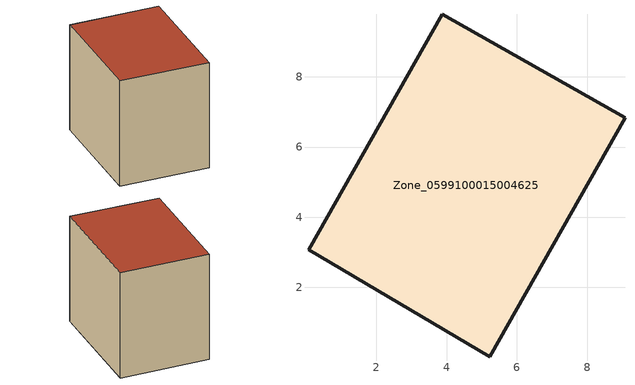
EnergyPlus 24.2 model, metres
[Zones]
Zone_0599100015004625
 floor ground (C_G): 5.23,0.03 0.07,3.08 3.87,9.78 9.08,6.83 z0.8
 wall outside (C_F): 0.07,3.08 5.23,0.03 9.08,6.83 3.87,9.78 0.07,3.08 z0.8:8.23
 roof outside (C_R): 9.08,6.83 3.87,9.78 0.07,3.08 5.23,0.03 z8.23
[BUILDING]
Pand.0599100015004625: North Axis=0; Terrain=City; Loads Convergence Tolerance Value=0.04; Temperature Convergence Tolerance Value=0.4; Solar Distribution=FullExterior; Maximum Number of Warmup Days=25; Minimum Number of Warmup Days=1
[Site:Location]
Rotterdam.The.Hague.AP_ZH_NLD Design_Conditions: Latitude=51.96; Longitude=4.45; Time Zone=1; Elevation=-4.5
[SITE:GROUNDTEMPERATURE:BUILDINGSURFACE]
18, 18, 18, 18, 18, 18, 18, 18, 18, 18, 18, 18
[MATERIAL] Thermal Absorptance=0.9; Solar Absorptance=0.7; Visible Absorptance=0.7
Name | Roughness | Thickness | Conductivity | Density | Specific Heat
G.TI.1946-1964 | MediumSmooth | 0.15 | 1 | 540 | 1210
F.TI.1946-1964 | Rough | 0.3 | 0.857143 | 1920 | 840
R.TI.1946-1964 | MediumRough | 0.2 | 0.277778 | 1500 | 1000
[CONSTRUCTION]
C_G: G.TI.1946-1964
C_F: F.TI.1946-1964
C_R: R.TI.1946-1964
[ZONE]
Zone_0599100015004625: Type=1; Multiplier=1; Ceiling Height=Autocalculate; Volume=Autocalculate; Floor Area=autocalculate; Part of Total Floor Area=Yes
[ZONEINFILTRATION:DESIGNFLOWRATE]
Infil_Zone_0599100015004625: Zone or ZoneList or Space or SpaceList=Zone_0599100015004625; Schedule=AlwaysOn; Design Flow Rate Calculation Method=Flow/Area; Flow Rate per Floor Area=0.003; Constant Term Coefficient=1; Temperature Term Coefficient=0; Velocity Term Coefficient=0; Velocity Squared Term Coefficient=0
[HVACTEMPLATE:ZONE:IDEALLOADSAIRSYSTEM]
Zone_0599100015004625: Maximum Heating Supply Air Temperature=50; Minimum Cooling Supply Air Temperature=13; Maximum Heating Supply Air Humidity Ratio=0.0156; Minimum Cooling Supply Air Humidity Ratio=0.0077; Heating Limit=NoLimit; Cooling Limit=NoLimit; Dehumidification Control Type=ConstantSensibleHeatRatio; Cooling Sensible Heat Ratio=0.7; Dehumidification Setpoint=60; Humidification Control Type=None; Humidification Setpoint=30; Outdoor Air Method=None; Outdoor Air Flow Rate per Person=0.00944; Outdoor Air Flow Rate per Zone Floor Area=0; Outdoor Air Flow Rate per Zone=0; Demand Controlled Ventilation Type=None; Outdoor Air Economizer Type=NoEconomizer; Heat Recovery Type=None; Sensible Heat Recovery Effectiveness=0.7; Latent Heat Recovery Effectiveness=0.65
[ZONECONTROL:THERMOSTAT]
ThermostatControl_Zone_0599100015004625: Zone or ZoneList=Zone_0599100015004625; Control Type Schedule=DualSetpointControlType; Control 1=Thermostat_Zone_0599100015004625; Temperature Difference Between Cutout And Setpoint=0
[THERMOSTATSETPOINT:DUALSETPOINT]
Thermostat_Zone_0599100015004625: Heating Setpoint Temperature Schedule=HeatingSetpoint_Zone_0599100015004625; Cooling Setpoint Temperature Schedule=CoolingSetpoint_Zone_0599100015004625
[SCHEDULE:COMPACT]
HeatingSetpoint_Zone_0599100015004625: Through: 12/31, For: AllDays, Until: 24:00, 21
CoolingSetpoint_Zone_0599100015004625: Through: 12/31, For: AllDays, Until: 24:00, 24
DualSetpointControlType: Through: 12/31, For: AllDays, Until: 24:00, 4
AlwaysOn: Through: 12/31, For: AllDays, Until: 24:00, 1
